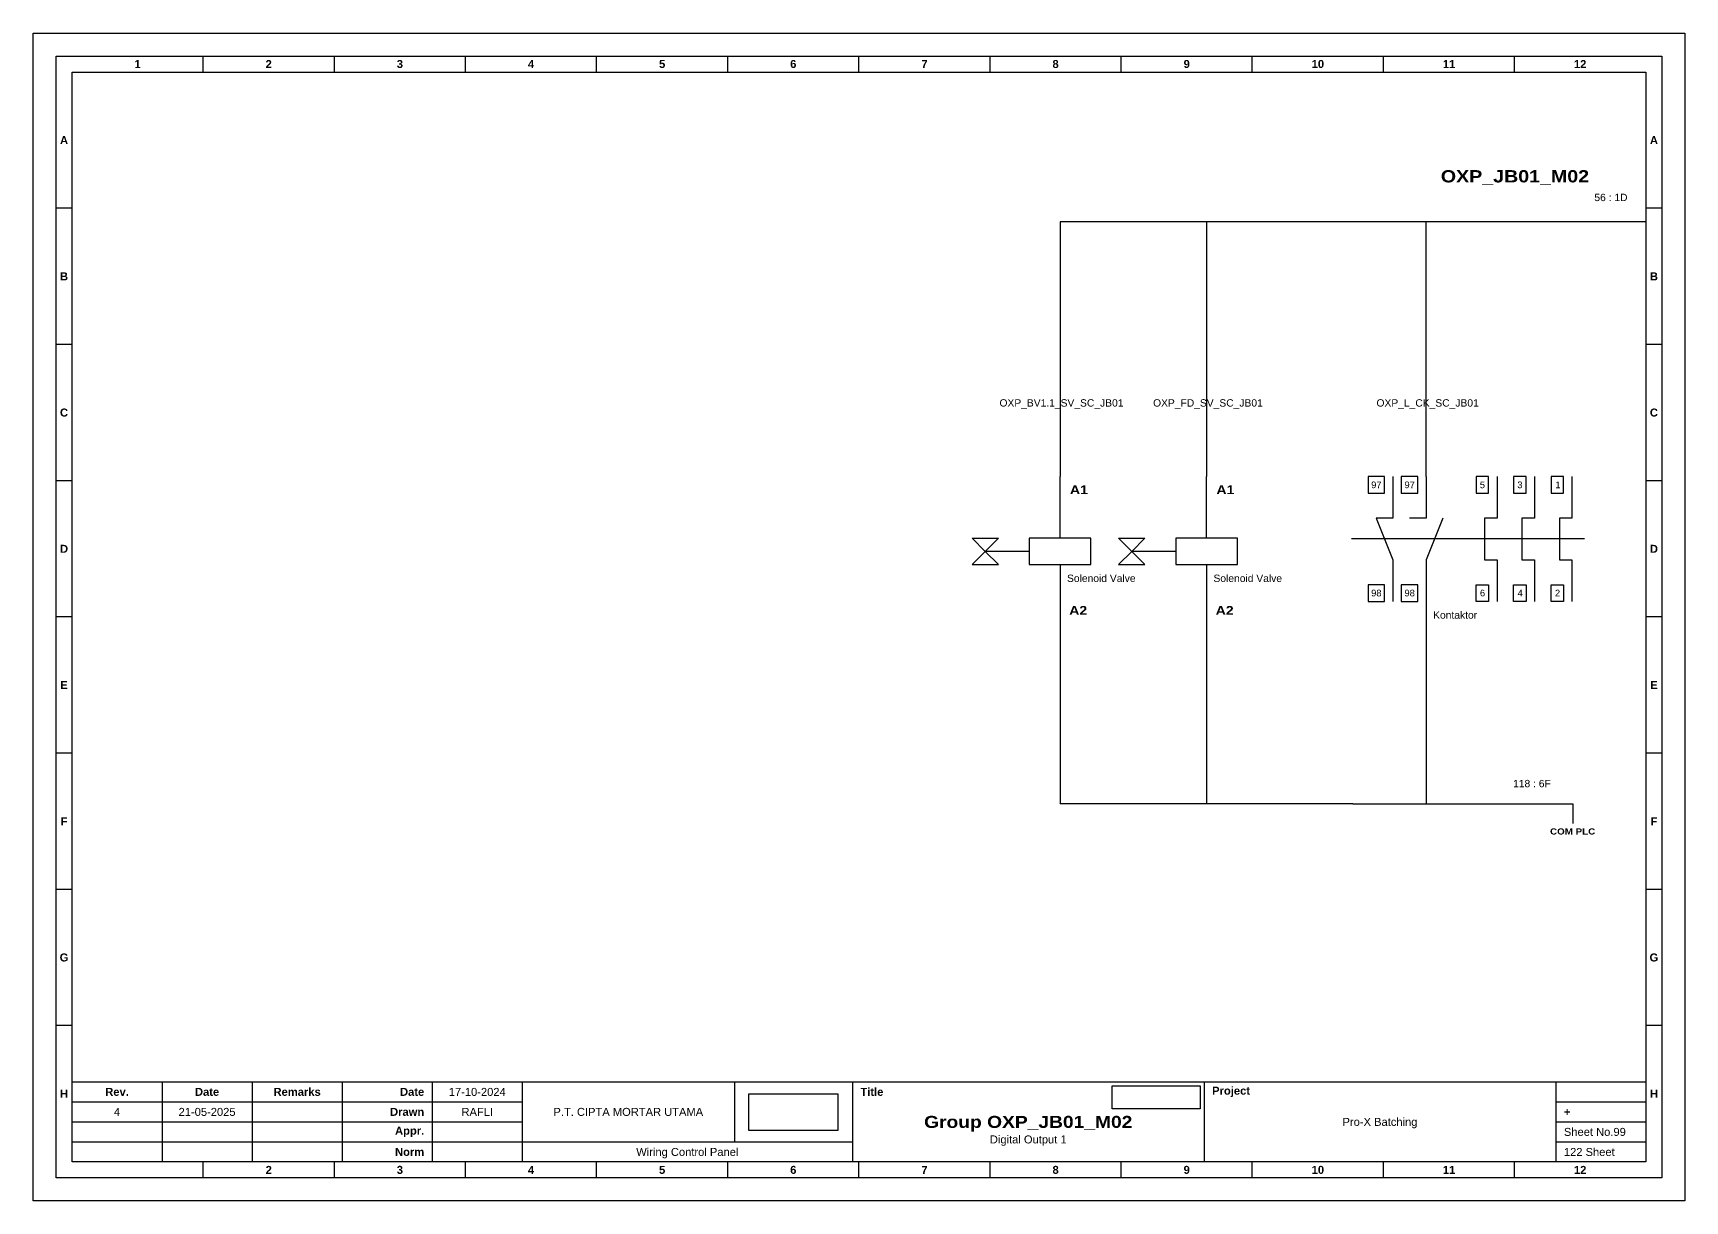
# Model space of a CAD drawing. Header units: centimetres. Extents: x 629 to 3405, y 1037 to 2279.
# Drawn here: x 940.2 to 1209.5, y 1272 to 1462.4 of the extents above; entities that cross this region are included whole.
import ezdxf
from ezdxf.enums import TextEntityAlignment as Align

# ---------------------------------------------------------------- set-up
doc = ezdxf.new("R2010")
doc.units = ezdxf.units.CM
doc.header["$MEASUREMENT"] = 0
doc.styles.add('Bold', font='ariblk.ttf', dxfattribs={"height": 25.4})
doc.styles.get("Standard").update_dxf_attribs({"font": 'arial.ttf'})
picture_1 = doc.add_image_def('image1.png', size_in_pixel=(2048, 847))
picture_2 = doc.add_image_def('image2.png', size_in_pixel=(2092, 542))

# ---------------------------------------------------------------- blocks, each defined once
blk = doc.blocks.new('KOP MU PROJECT')
at = {"color": 6, "ltscale": 50}
for p, q in [((27.74, 184.05), (27.74, 186.66)), ((49.13, 184.05), (49.13, 186.66)), ((70.51, 184.05), (70.51, 186.66)), ((91.89, 184.05), (91.89, 186.66)), ((113.27, 184.05), (113.27, 186.66)), ((134.66, 184.05), (134.66, 186.66)), ((156.04, 184.05), (156.04, 186.66)), ((177.42, 184.05), (177.42, 186.66)), ((198.8, 184.05), (198.8, 186.66)), ((220.19, 184.05), (220.19, 186.66)), ((241.57, 184.05), (241.57, 186.66)), ((6.36, 161.84), (3.75, 161.84)), ((265.59, 161.84), (262.98, 161.84)), ((6.36, 139.63), (3.75, 139.63)), ((265.59, 139.63), (262.98, 139.63)), ((6.36, 117.42), (3.75, 117.42)), ((265.59, 117.42), (262.98, 117.42)), ((6.36, 95.22), (3.75, 95.22)), ((265.59, 95.22), (262.98, 95.22)), ((6.36, 73.01), (3.75, 73.01)), ((265.59, 73.01), (262.98, 73.01)), ((6.36, 50.8), (3.75, 50.8)), ((265.59, 50.8), (262.98, 50.8)), ((6.36, 28.59), (3.75, 28.59)), ((265.59, 28.59), (262.98, 28.59)), ((27.74, 3.75), (27.74, 6.36)), ((49.13, 3.75), (49.13, 6.36)), ((70.51, 3.75), (70.51, 6.36)), ((91.89, 3.75), (91.89, 6.36)), ((113.27, 3.75), (113.27, 6.36)), ((134.66, 3.75), (134.66, 6.36)), ((156.04, 3.75), (156.04, 6.36)), ((177.42, 3.75), (177.42, 6.36)), ((198.8, 3.75), (198.8, 6.36)), ((220.19, 3.75), (220.19, 6.36)), ((241.57, 3.75), (241.57, 6.36))]:
    blk.add_line(p, q, dxfattribs=at)
at = {"ltscale": 50}
for p, q in [((6.36, 19.41), (262.98, 19.41)), ((21.04, 19.41), (21.04, 6.36)), ((35.72, 19.41), (35.72, 6.36)), ((50.41, 19.41), (50.41, 6.36)), ((65.09, 19.41), (65.09, 6.36)), ((79.77, 19.41), (79.77, 6.36)), ((114.35, 19.41), (114.35, 9.62)), ((133.6, 19.41), (133.6, 6.36)), ((190.95, 19.41), (190.95, 6.36)), ((248.3, 19.41), (248.3, 6.36)), ((6.36, 16.15), (79.77, 16.15)), ((248.3, 16.15), (262.98, 16.15)), ((6.36, 12.89), (79.77, 12.89)), ((248.3, 12.89), (262.98, 12.89)), ((6.36, 9.62), (133.6, 9.62)), ((248.3, 9.62), (262.98, 9.62))]:
    blk.add_line(p, q, dxfattribs=at)
at = {"color": 1, "ltscale": 50}
blk.add_lwpolyline([(269.34, 0), (0, 0), (0, 190.41), (269.34, 190.41)], close=True, dxfattribs=at)
at = {"color": 6, "ltscale": 50}
for points in [[(265.59, 3.75), (3.75, 3.75), (3.75, 186.66), (265.59, 186.66)], [(262.98, 6.36), (6.36, 6.36), (6.36, 184.05), (262.98, 184.05)]]:
    blk.add_lwpolyline(points, close=True, dxfattribs=at)
at = {"ltscale": 50, "char_height": 1.305, "attachment_point": 4}
for s, width, heights, insert in [('\\pxqc;{\\fArial|b1|i0|c0|p34;1}', 21.3825, [2.51], (6.36, 185.36)), ('\\pxqc;{\\fArial|b1|i0|c0|p34;2}', 21.3825, [2.51], (27.74, 185.36)), ('\\pxqc;{\\fArial|b1|i0|c0|p34;3}', 21.3825, [2.51], (49.13, 185.36)), ('\\pxqc;{\\fArial|b1|i0|c0|p34;4}', 21.3825, [2.51], (70.51, 185.36)), ('\\pxqc;{\\fArial|b1|i0|c0|p34;5}', 21.3825, [2.51], (91.89, 185.36)), ('\\pxqc;{\\fArial|b1|i0|c0|p34;6}', 21.3825, [2.51], (113.27, 185.36)), ('\\pxqc;{\\fArial|b1|i0|c0|p34;7}', 21.3825, [2.51], (134.66, 185.36)), ('\\pxqc;{\\fArial|b1|i0|c0|p34;8}', 21.3825, [2.51], (156.04, 185.36)), ('\\pxqc;{\\fArial|b1|i0|c0|p34;9}', 21.3825, [2.51], (177.42, 185.36)), ('\\pxqc;{\\fArial|b1|i0|c0|p34;10}', 21.3825, [2.51], (198.8, 185.36)), ('\\pxqc;{\\fArial|b1|i0|c0|p34;11}', 21.3825, [2.51], (220.19, 185.36)), ('\\pxqc;{\\fArial|b1|i0|c0|p34;12}', 21.3825, [2.51], (241.57, 185.36)), ('\\pxqc;{\\fArial|b1|i0|c0|p34;A}', 2.61, [2.51], (3.75, 172.95)), ('\\pxqc;{\\fArial|b1|i0|c0|p34;A}', 2.61, [2.51], (262.98, 172.95)), ('\\pxqc;{\\fArial|b1|i0|c0|p34;B}', 2.61, [2.51], (3.75, 150.74)), ('\\pxqc;{\\fArial|b1|i0|c0|p34;B}', 2.61, [2.51], (262.98, 150.74)), ('\\pxqc;{\\fArial|b1|i0|c0|p34;C}', 2.61, [2.51], (3.75, 128.53)), ('\\pxqc;{\\fArial|b1|i0|c0|p34;C}', 2.61, [2.51], (262.98, 128.53)), ('\\pxqc;{\\fArial|b1|i0|c0|p34;D}', 2.61, [2.51], (3.75, 106.32)), ('\\pxqc;{\\fArial|b1|i0|c0|p34;D}', 2.61, [2.51], (262.98, 106.32)), ('\\pxqc;{\\fArial|b1|i0|c0|p34;E}', 2.61, [2.51], (3.75, 84.11)), ('\\pxqc;{\\fArial|b1|i0|c0|p34;E}', 2.61, [2.51], (262.98, 84.11)), ('\\pxqc;{\\fArial|b1|i0|c0|p34;F}', 2.61, [2.51], (3.75, 61.9)), ('\\pxqc;{\\fArial|b1|i0|c0|p34;F}', 2.61, [2.51], (262.98, 61.9)), ('\\pxqc;{\\fArial|b1|i0|c0|p34;G}', 2.61, [2.51], (3.75, 39.69)), ('\\pxqc;{\\fArial|b1|i0|c0|p34;G}', 2.61, [2.51], (262.98, 39.69)), ('\\pxqc;{\\fArial|b1|i0|c0|p34;H}', 2.61, [2.51], (3.75, 17.47)), ('\\pxqc;{\\fArial|b1|i0|c0|p34;Rev.}', 14.6811, [2.88], (6.36, 17.78)), ('\\pxqc;{\\fArial|b1|i0|c0|p34;Date}', 14.6811, [2.88], (21.04, 17.78)), ('\\pxqc;{\\fArial|b1|i0|c0|p34;Remarks}', 14.6811, [2.88], (35.72, 17.78)), ('\\pxqr;{\\fArial|b1|i0|c0|p34;Date}', 13.3761, [2.88], (50.41, 17.78)), ('\\pxql;{\\fArial|b1|i0|c0|p34;Title}', 50.2419, [2.88], (134.9, 17.78)), ('\\pxql;{\\fArial|b1|i0|c0|p34;Project}', 50.2419, [2.88], (192.25, 17.78)), ('\\pxqc;{\\fArial|b1|i0|c0|p34;H}', 2.61, [2.51], (262.98, 17.47)), ('\\pxqr;{\\fArial|b1|i0|c0|p34;Drawn}', 13.3761, [2.88], (50.41, 14.52)), ('\\pxql;{\\fArial|b1|i0|c0|p34;+}', 14.6811, [2.88], (249.61, 14.52)), ('\\pxqr;{\\fArial|b1|i0|c0|p34;Appr.}', 13.3761, [2.88], (50.41, 11.26)), ('\\pxqr;{\\fArial|b1|i0|c0|p34;Norm}', 13.3761, [2.88], (50.41, 7.99)), ('\\pxqc;{\\fArial|b1|i0|c0|p34;2}', 21.3825, [2.51], (27.74, 5.06)), ('\\pxqc;{\\fArial|b1|i0|c0|p34;3}', 21.3825, [2.51], (49.13, 5.06)), ('\\pxqc;{\\fArial|b1|i0|c0|p34;4}', 21.3825, [2.51], (70.51, 5.06)), ('\\pxqc;{\\fArial|b1|i0|c0|p34;5}', 21.3825, [2.51], (91.89, 5.06)), ('\\pxqc;{\\fArial|b1|i0|c0|p34;6}', 21.3825, [2.51], (113.27, 5.06)), ('\\pxqc;{\\fArial|b1|i0|c0|p34;7}', 21.3825, [2.51], (134.66, 5.06)), ('\\pxqc;{\\fArial|b1|i0|c0|p34;8}', 21.3825, [2.51], (156.04, 5.06)), ('\\pxqc;{\\fArial|b1|i0|c0|p34;9}', 21.3825, [2.51], (177.42, 5.06)), ('\\pxqc;{\\fArial|b1|i0|c0|p34;10}', 21.3825, [2.51], (198.8, 5.06)), ('\\pxqc;{\\fArial|b1|i0|c0|p34;11}', 21.3825, [2.51], (220.19, 5.06)), ('\\pxqc;{\\fArial|b1|i0|c0|p34;12}', 21.3825, [2.51], (241.57, 5.06))]:
    blk.add_mtext_dynamic_manual_height_columns(s, width=width, gutter_width=0.0326, heights=heights, dxfattribs=dict(at, insert=insert))
at = {"ltscale": 50}
for tag, p in [('DATECREATED', (72.43, 17.78)), ('REV', (13.7, 14.52)), ('REVDATE', (28.38, 14.52)), ('REMARKS', (43.06, 14.52)), ('DRAWN', (72.43, 14.52)), ('COMPANY', (97.06, 14.52)), ('PROJECT', (219.62, 12.89)), ('APPR', (72.43, 11.26)), ('NORM', (72.43, 7.99)), ('DRAWINGCATEGORY', (106.68, 7.99)), ('DESCRIPTION', (162.27, 10.03))]:
    blk.add_attdef(tag, text='', height=1.3, dxfattribs=at).set_placement(p, align=Align.MIDDLE_CENTER)
at = {"ltscale": 50, "style": 'Bold'}
blk.add_attdef('TITLE', text='', height=1.96, dxfattribs=at).set_placement((162.27, 12.89), align=Align.MIDDLE_CENTER)
at = {"ltscale": 50}
for tag, p in [('SHEETNUMBER', (249.61, 11.26)), ('TOTALSHEET', (249.61, 7.99))]:
    blk.add_attdef(tag, text='', height=1.3, dxfattribs=at).set_placement(p, align=Align.MIDDLE_LEFT)
image = blk.add_image(picture_1, insert=(116.72, 11.48), size_in_units=(14.5, 6), dxfattribs=at)
image.dxf.flags = 15
image = blk.add_image(picture_2, insert=(175.94, 15.04), size_in_units=(14.36, 3.72), dxfattribs=at)
image.dxf.flags = 15

msp = doc.modelspace()

# ---------------------------------------------------------------- linework, layer by layer
at = {"color": 146, "ltscale": 50, "true_color": 0x105689}
for p, q in [((1131.5, 1431.61), (1107.62, 1431.61)), ((1107.62, 1431.61), (1107.62, 1390.07)), ((1155.38, 1431.61), (1131.5, 1431.61)), ((1131.5, 1431.61), (1131.5, 1390.07)), ((1179.26, 1431.61), (1155.38, 1431.61)), ((1167.32, 1390.07), (1167.32, 1431.61)), ((1203.14, 1431.61), (1179.26, 1431.61)), ((1167.32, 1369.72), (1167.32, 1336.7)), ((1107.62, 1365.66), (1107.62, 1336.7)), ((1131.5, 1365.97), (1131.5, 1336.7)), ((1107.54, 1336.7), (1107.54, 1336.7)), ((1155.34, 1336.7), (1107.62, 1336.7)), ((1155.34, 1336.7), (1191.2, 1336.7)), ((1191.2, 1336.7), (1191.2, 1333.5))]:
    msp.add_line(p, q, dxfattribs=at)
at = {"ltscale": 50}
for p, q in [((1107.62, 1380.02), (1107.62, 1390.07)), ((1131.5, 1380.02), (1131.5, 1390.07)), ((1161.9, 1390.07), (1161.9, 1383.28)), ((1167.32, 1390.07), (1167.32, 1383.28)), ((1193.1, 1379.89), (1155.11, 1379.89)), ((1102.6, 1377.86), (1095.42, 1377.86)), ((1126.48, 1377.86), (1119.3, 1377.86)), ((1161.9, 1376.5), (1161.9, 1369.72)), ((1167.32, 1376.5), (1167.32, 1369.72)), ((1107.62, 1375.71), (1107.62, 1365.66)), ((1131.5, 1375.71), (1131.5, 1365.66))]:
    msp.add_line(p, q, dxfattribs=at)
for points in [[(1160.54, 1390.07), (1157.83, 1390.07), (1157.83, 1387.35), (1160.54, 1387.35)], [(1165.97, 1390.07), (1163.25, 1390.07), (1163.25, 1387.35), (1165.97, 1387.35)], [(1177.5, 1390.07), (1175.47, 1390.07), (1175.47, 1387.35), (1177.5, 1387.35)], [(1183.61, 1390.07), (1181.57, 1390.07), (1181.57, 1387.35), (1183.61, 1387.35)], [(1189.71, 1390.07), (1187.68, 1390.07), (1187.68, 1387.35), (1189.71, 1387.35)], [(1095.42, 1377.86), (1093.27, 1380.02), (1097.57, 1380.02)], [(1112.65, 1380.02), (1102.6, 1380.02), (1102.6, 1375.71), (1112.65, 1375.71)], [(1119.3, 1377.86), (1117.15, 1380.02), (1121.45, 1380.02)], [(1136.53, 1380.02), (1126.48, 1380.02), (1126.48, 1375.71), (1136.53, 1375.71)], [(1095.42, 1377.86), (1093.27, 1375.71), (1097.57, 1375.71)], [(1119.3, 1377.86), (1117.15, 1375.71), (1121.45, 1375.71)], [(1160.54, 1372.43), (1157.83, 1372.43), (1157.83, 1369.72), (1160.54, 1369.72)], [(1165.97, 1372.43), (1163.25, 1372.43), (1163.25, 1369.72), (1165.97, 1369.72)], [(1177.5, 1369.72), (1175.47, 1369.72), (1175.47, 1372.43), (1177.5, 1372.43)], [(1183.61, 1369.72), (1181.57, 1369.72), (1181.57, 1372.43), (1183.61, 1372.43)], [(1189.71, 1369.72), (1187.68, 1369.72), (1187.68, 1372.43), (1189.71, 1372.43)]]:
    msp.add_lwpolyline(points, close=True, dxfattribs=at)
at = {"color": 1, "ltscale": 50}
for points in [[(1178.86, 1390.07), (1178.86, 1383.28), (1176.82, 1383.28), (1176.82, 1376.5), (1178.86, 1376.5), (1178.86, 1369.72)], [(1184.96, 1390.07), (1184.96, 1383.28), (1182.93, 1383.28), (1182.93, 1376.5), (1184.96, 1376.5), (1184.96, 1369.72)], [(1191.07, 1390.07), (1191.07, 1383.28), (1189.03, 1383.28), (1189.03, 1376.5), (1191.07, 1376.5), (1191.07, 1369.72)]]:
    msp.add_lwpolyline(points, dxfattribs=at)
at = {"ltscale": 50}
for points in [[(1161.9, 1383.28), (1159.18, 1383.28), (1161.9, 1376.5)], [(1167.32, 1383.28), (1164.61, 1383.28)], [(1170.04, 1383.28), (1167.32, 1376.5)]]:
    msp.add_lwpolyline(points, dxfattribs=at)

# ---------------------------------------------------------------- block references
msp.add_blockref('KOP MU PROJECT', (940.16, 1271.96)).add_auto_attribs({'DESCRIPTION': 'Digital Output 1', 'TITLE': 'Group OXP_JB01_M02', 'PROJECT': 'Pro-X Batching', 'COMPANY': 'P.T. CIPTA MORTAR UTAMA', 'DRAWINGCATEGORY': 'Wiring Control Panel', 'DRAWN': 'RAFLI', 'DATECREATED': '17-10-2024', 'REVDATE': '21-05-2025', 'REV': '4', 'SHEETNUMBER': 'Sheet No.99', 'TOTALSHEET': '122 Sheet'})

# ---------------------------------------------------------------- texts
at = {"ltscale": 500, "style": 'Bold'}
msp.add_text('OXP_JB01_M02', height=2, dxfattribs=at).set_placement((1169.7, 1438.02))
at = {"ltscale": 500}
for s, p in [('56 : 1D', (1200.14, 1434.61, -2)), ('118 : 6F', (1187.63, 1339.05))]:
    msp.add_text(s, height=1.2, dxfattribs=at).set_placement(p, align=Align.BOTTOM_RIGHT)
at = {"ltscale": 50}
for s, p in [('OXP_BV1.1_SV_SC_JB01', (1107.85, 1402.07)), ('OXP_FD_SV_SC_JB01', (1131.73, 1402.07)), ('OXP_L_CK_SC_JB01', (1167.55, 1402.07))]:
    msp.add_text(s, height=1.2, dxfattribs=at).set_placement(p, align=Align.MIDDLE_CENTER)
at = {"ltscale": 500, "style": 'Bold'}
for p in [(1112.16, 1388.63), (1136.04, 1388.63)]:
    msp.add_text('A1', height=1.436, dxfattribs=at).set_placement(p, align=Align.TOP_RIGHT)
at = {"ltscale": 500}
for s, height, p in [('97', 1.085, (1159.19, 1388.71)), ('97', 1.085, (1164.62, 1388.71)), ('5', 1.09, (1176.48, 1388.71)), ('3', 1.09, (1182.59, 1388.71)), ('1', 1.09, (1188.81, 1388.71)), ('98', 1.085, (1159.19, 1371.07)), ('98', 1.085, (1164.62, 1371.07)), ('6', 1.09, (1176.5, 1371.07)), ('4', 1.09, (1182.64, 1371.07)), ('2', 1.09, (1188.73, 1371.07))]:
    msp.add_text(s, height=height, dxfattribs=at).set_placement(p, align=Align.MIDDLE_CENTER)
at = {"ltscale": 50}
for s, p in [('Solenoid Valve', (1108.75, 1372.52)), ('Solenoid Valve', (1132.63, 1372.52)), ('Kontaktor', (1168.45, 1366.53))]:
    msp.add_text(s, height=1.2, dxfattribs=at).set_placement(p, align=Align.BOTTOM_LEFT)
at = {"ltscale": 500, "style": 'Bold'}
for p in [(1112.04, 1367.09), (1135.92, 1367.09)]:
    msp.add_text('A2', height=1.436, dxfattribs=at).set_placement(p, align=Align.BOTTOM_RIGHT)
at = {"ltscale": 50, "style": 'Bold'}
msp.add_text('COM PLC', height=1, dxfattribs=at).set_placement((1191.19, 1332.7), align=Align.TOP_CENTER)

doc.saveas('drawing.dxf')
